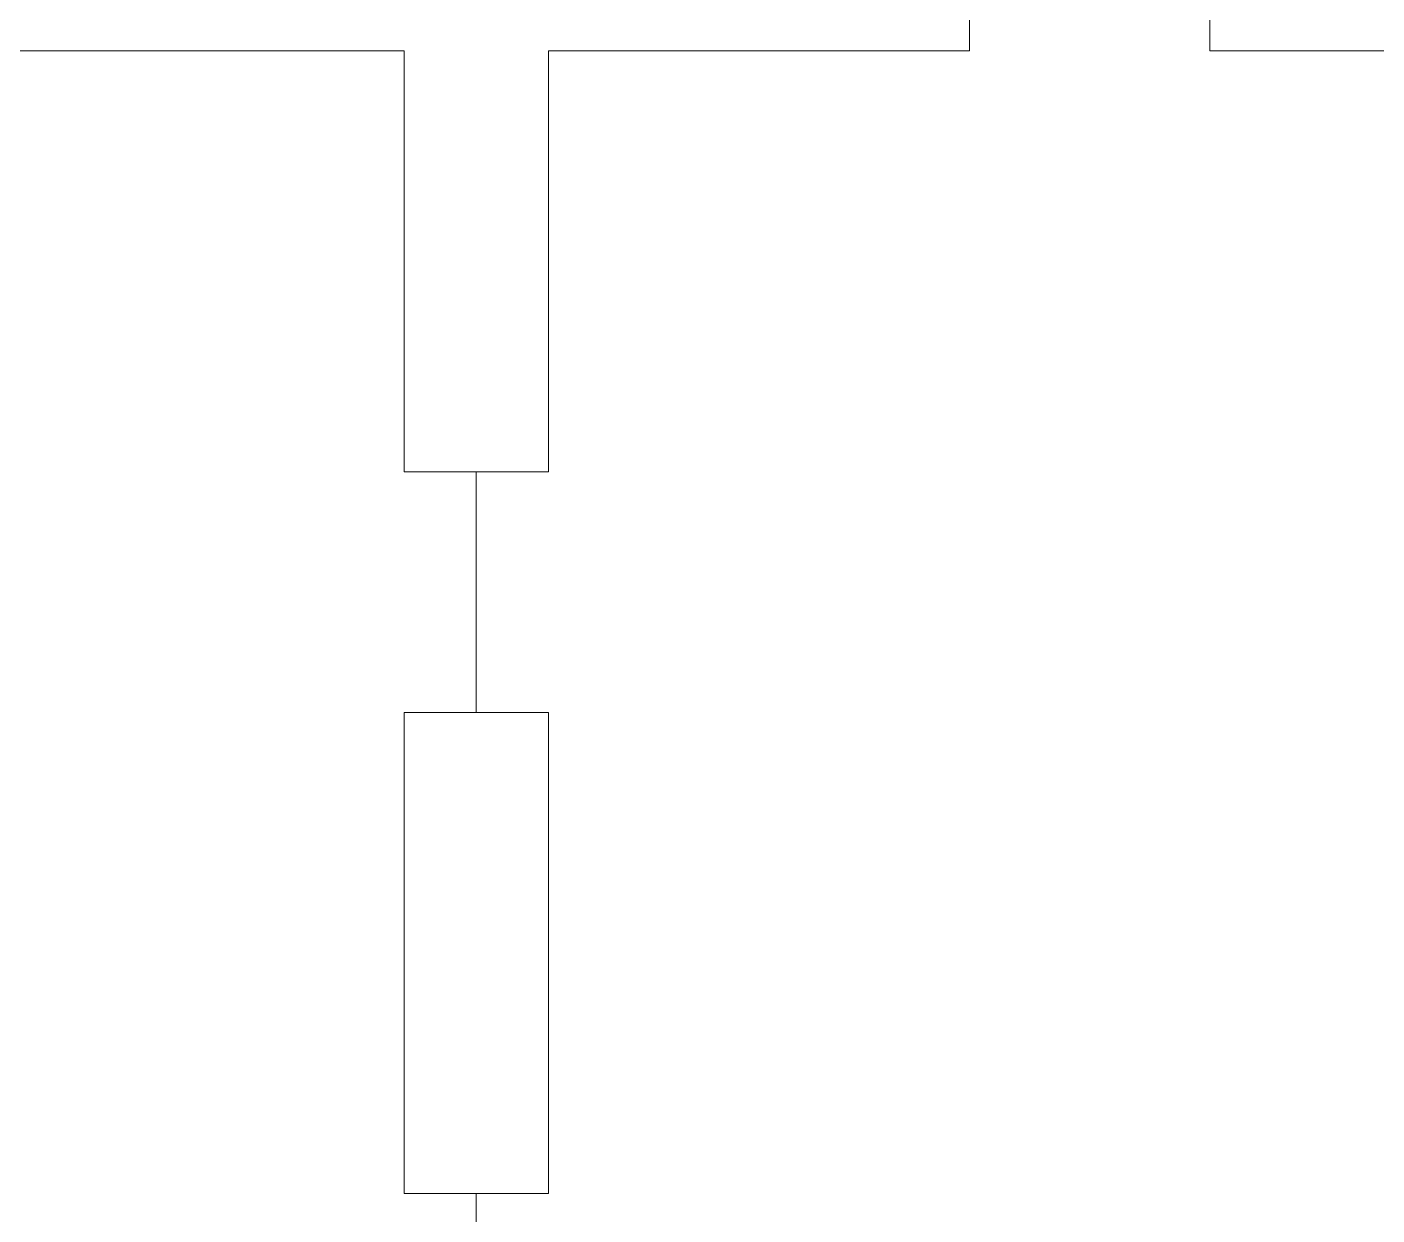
# Model space of a CAD drawing. Header units: millimetres. Extents: x -237 to 237, y -201 to 201.
# Drawn here: x -112.4 to -0.1, y -102 to -3.2 of the extents above; entities that cross this region are included whole.
import ezdxf

# ---------------------------------------------------------------- set-up
doc = ezdxf.new("R2010")
doc.units = ezdxf.units.MM
doc.header["$MEASUREMENT"] = 0
doc.layers.add('Layer 1', color=7, linetype='Continuous')

msp = doc.modelspace()

# ---------------------------------------------------------------- linework, layer by layer
at = {"layer": 'Layer 1', "color": 240, "lineweight": 9}
for points in [[(-231, -5.2262), (-231, -5.2262), (-196, -5.2262), (-196, -5.2262), (-196, -5.2262), (-196, -5.2262), (-196, 0.7738), (-196, 0.7738), (-196, 0.7738), (-196, 0.7738), (-176, 0.7738), (-176, 0.7738), (-176, 0.7738), (-176, 0.7738), (-176, -5.2262), (-176, -5.2262), (-176, -5.2262), (-176, -5.2262), (-136, -5.2262), (-136, -5.2262), (-136, -5.2262), (-136, -5.2262), (-136, 0.7738), (-136, 0.7738), (-136, 0.7738), (-136, 0.7738), (-116, 0.7738), (-116, 0.7738), (-116, 0.7738), (-116, 0.7738), (-116, -5.2262), (-116, -5.2262), (-116, -5.2262), (-116, -5.2262), (-81, -5.2262), (-81, -5.2262), (-81, -5.2262), (-81, -5.2262), (-81, -40.2262), (-81, -40.2262), (-81, -40.2262), (-81, -40.2262), (-75, -40.2262), (-75, -40.2262), (-75, -40.2262), (-75, -40.2262), (-75, -60.2262), (-75, -60.2262), (-75, -60.2262), (-75, -60.2262), (-81, -60.2262), (-81, -60.2262), (-81, -60.2262), (-81, -60.2262), (-81, -100.2262), (-81, -100.2262), (-81, -100.2262), (-81, -100.2262), (-75, -100.2262), (-75, -100.2262), (-75, -100.2262), (-75, -100.2262), (-75, -120.2262), (-75, -120.2262), (-75, -120.2262), (-75, -120.2262), (-81, -120.2262), (-81, -120.2262), (-81, -120.2262), (-81, -120.2262), (-81, -155.2262), (-81, -155.2262), (-81, -155.2262), (-136.0682, -155.2262), (-175.9318, -155.2262), (-231, -155.2262), (-231, -155.2262), (-231, -155.2262), (-231, -120.2262), (-231, -120.2262), (-231, -120.2262), (-231, -120.2262), (-237, -120.2262), (-237, -120.2262), (-237, -120.2262), (-237, -120.2262), (-237, -100.2262), (-237, -100.2262), (-237, -100.2262), (-237, -100.2262), (-231, -100.2262), (-231, -100.2262), (-231, -100.2262), (-231, -100.2262), (-231, -60.2262), (-231, -60.2262), (-231, -60.2262), (-231, -60.2262), (-237, -60.2262), (-237, -60.2262), (-237, -60.2262), (-237, -60.2262), (-237, -40.2262), (-237, -40.2262), (-237, -40.2262), (-237, -40.2262), (-231, -40.2262), (-231, -40.2262), (-231, -40.2262), (-231, -40.2262), (-231, -5.2262), (-231, -5.2262)], [(81, -5.2262), (81, -5.2262), (46, -5.2262), (46, -5.2262), (46, -5.2262), (46, -5.2262), (46, 0.7738), (46, 0.7738), (46, 0.7738), (46, 0.7738), (26, 0.7738), (26, 0.7738), (26, 0.7738), (26, 0.7738), (26, -5.2262), (26, -5.2262), (26, -5.2262), (26, -5.2262), (-14, -5.2262), (-14, -5.2262), (-14, -5.2262), (-14, -5.2262), (-14, 0.7738), (-14, 0.7738), (-14, 0.7738), (-14, 0.7738), (-34, 0.7738), (-34, 0.7738), (-34, 0.7738), (-34, 0.7738), (-34, -5.2262), (-34, -5.2262), (-34, -5.2262), (-34, -5.2262), (-69, -5.2262), (-69, -5.2262), (-69, -5.2262), (-69, -5.2262), (-69, -40.2262), (-69, -40.2262), (-69, -40.2262), (-69, -40.2262), (-75, -40.2262), (-75, -40.2262), (-75, -40.2262), (-75, -40.2262), (-75, -60.2262), (-75, -60.2262), (-75, -60.2262), (-75, -60.2262), (-69, -60.2262), (-69, -60.2262), (-69, -60.2262), (-69, -60.2262), (-69, -100.2262), (-69, -100.2262), (-69, -100.2262), (-69, -100.2262), (-75, -100.2262), (-75, -100.2262), (-75, -100.2262), (-75, -100.2262), (-75, -120.2262), (-75, -120.2262), (-75, -120.2262), (-75, -120.2262), (-69, -120.2262), (-69, -120.2262), (-69, -120.2262), (-69, -120.2262), (-69, -155.2262), (-69, -155.2262), (-69, -155.2262), (-13.9318, -155.2262), (25.9318, -155.2262), (81, -155.2262), (81, -155.2262), (81, -155.2262), (81, -120.2262), (81, -120.2262), (81, -120.2262), (81, -120.2262), (87, -120.2262), (87, -120.2262), (87, -120.2262), (87, -120.2262), (87, -100.2262), (87, -100.2262), (87, -100.2262), (87, -100.2262), (81, -100.2262), (81, -100.2262), (81, -100.2262), (81, -100.2262), (81, -60.2262), (81, -60.2262), (81, -60.2262), (81, -60.2262), (87, -60.2262), (87, -60.2262), (87, -60.2262), (87, -60.2262), (87, -40.2262), (87, -40.2262), (87, -40.2262), (87, -40.2262), (81, -40.2262), (81, -40.2262), (81, -40.2262), (81, -40.2262), (81, -5.2262), (81, -5.2262)]]:
    msp.add_open_spline(points, degree=3, knots=[0, 0, 0, 0, 0.03448276, 0.03448276, 0.03448276, 0.03448276, 0.06896552, 0.06896552, 0.06896552, 0.06896552, 0.10344828, 0.10344828, 0.10344828, 0.10344828, 0.13793103, 0.13793103, 0.13793103, 0.13793103, 0.17241379, 0.17241379, 0.17241379, 0.17241379, 0.20689655, 0.20689655, 0.20689655, 0.20689655, 0.24137931, 0.24137931, 0.24137931, 0.24137931, 0.27586207, 0.27586207, 0.27586207, 0.27586207, 0.31034483, 0.31034483, 0.31034483, 0.31034483, 0.34482759, 0.34482759, 0.34482759, 0.34482759, 0.37931034, 0.37931034, 0.37931034, 0.37931034, 0.4137931, 0.4137931, 0.4137931, 0.4137931, 0.44827586, 0.44827586, 0.44827586, 0.44827586, 0.48275862, 0.48275862, 0.48275862, 0.48275862, 0.51724138, 0.51724138, 0.51724138, 0.51724138, 0.55172414, 0.55172414, 0.55172414, 0.55172414, 0.5862069, 0.5862069, 0.5862069, 0.5862069, 0.62068966, 0.62068966, 0.62068966, 0.62068966, 0.65517241, 0.65517241, 0.65517241, 0.65517241, 0.68965517, 0.68965517, 0.68965517, 0.68965517, 0.72413793, 0.72413793, 0.72413793, 0.72413793, 0.75862069, 0.75862069, 0.75862069, 0.75862069, 0.79310345, 0.79310345, 0.79310345, 0.79310345, 0.82758621, 0.82758621, 0.82758621, 0.82758621, 0.86206897, 0.86206897, 0.86206897, 0.86206897, 0.89655172, 0.89655172, 0.89655172, 0.89655172, 0.93103448, 0.93103448, 0.93103448, 0.93103448, 1, 1, 1, 1], dxfattribs=at)

doc.saveas('drawing.dxf')
